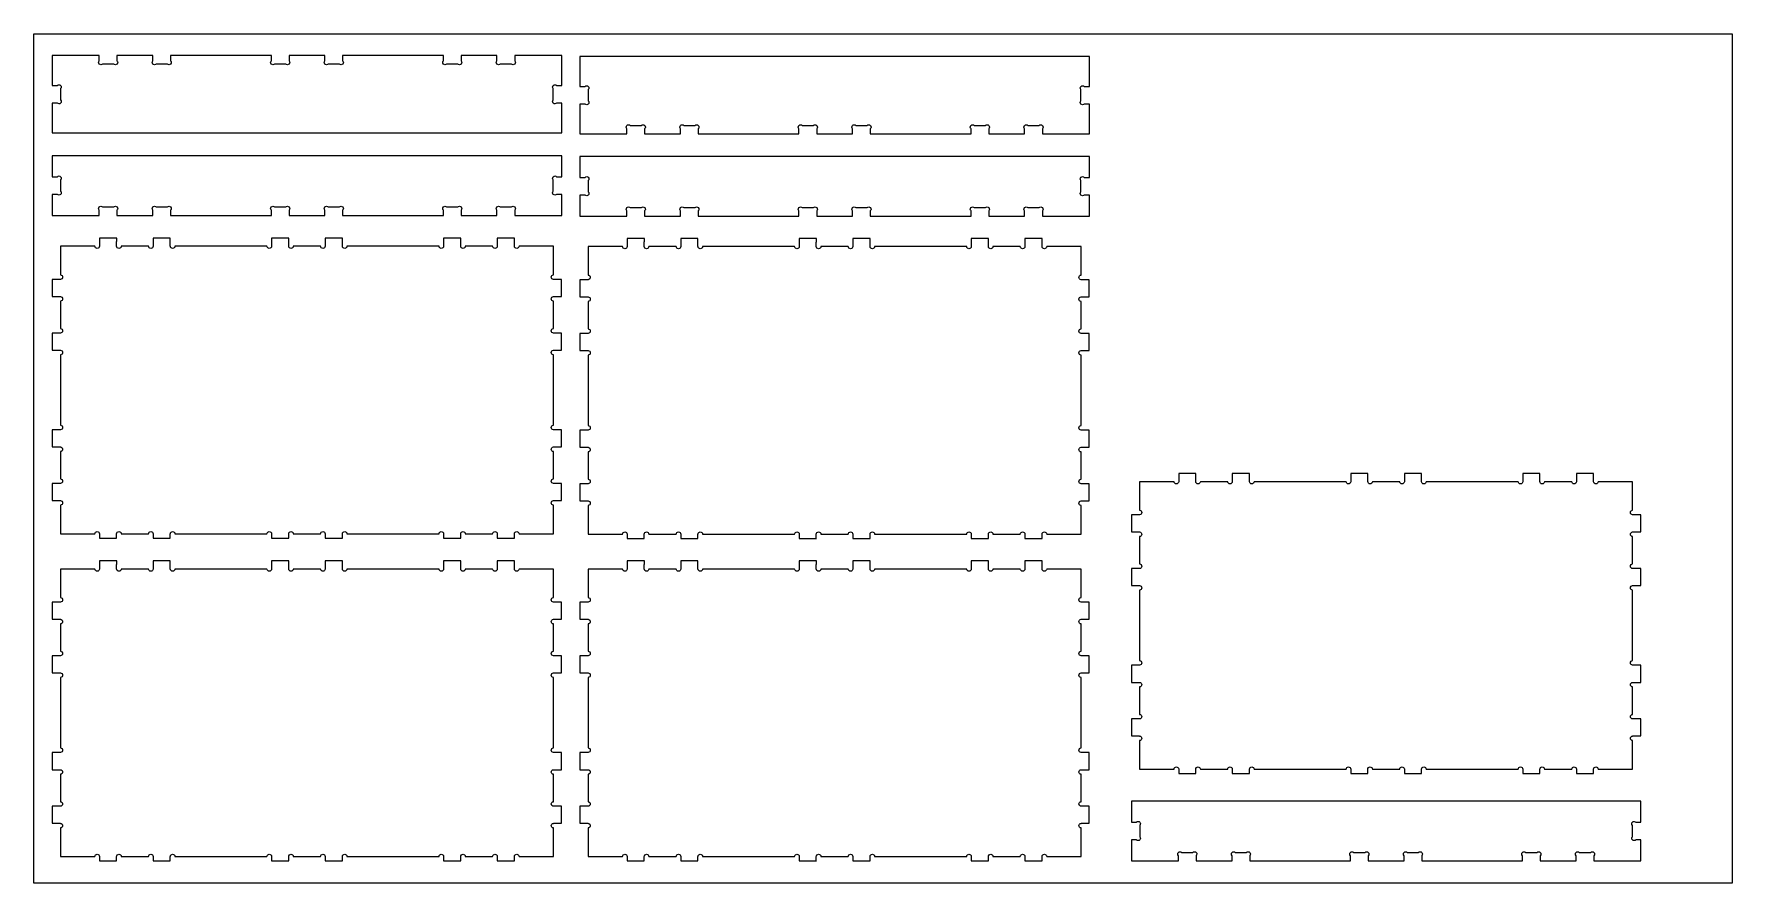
# Model space of a CAD drawing. Header units: millimetres. Extents: x 2352 to 2545, y 2416 to 2614.
# Drawn here: x 2351.8 to 2447.8, y 2416.3 to 2464.3 of the extents above; entities that cross this region are included whole.
import ezdxf

# ---------------------------------------------------------------- set-up
doc = ezdxf.new("R2010")
doc.units = ezdxf.units.MM
doc.layers.add('Layer_1', color=70, linetype='Continuous')

msp = doc.modelspace()

# ---------------------------------------------------------------- linework, layer by layer
at = {"layer": 'Layer_1'}
msp.add_lwpolyline([(2351.794, 2464.316), (2447.792, 2464.316), (2447.792, 2416.318), (2351.794, 2416.318)], close=True, dxfattribs=at)
for points in [[(2366.124, 2462.578, -0.19659), (2366.033, 2462.615), (2365.395, 2462.615, -0.196864), (2365.304, 2462.578, -0.414267), (2365.173, 2462.708, -0.20211), (2365.214, 2462.802), (2365.214, 2463.093), (2359.519, 2463.093), (2359.519, 2462.802, -0.208901), (2359.559, 2462.708, -0.41596), (2359.429, 2462.578, -0.19707), (2359.338, 2462.615), (2358.7, 2462.615, -0.196444), (2358.609, 2462.578, -0.41679), (2358.479, 2462.708, -0.202392), (2358.519, 2462.802), (2358.519, 2463.093), (2356.488, 2463.093), (2356.488, 2462.802, -0.208341), (2356.528, 2462.708, -0.416059), (2356.398, 2462.578, -0.196595), (2356.307, 2462.615), (2355.669, 2462.615, -0.19612), (2355.578, 2462.578, -0.416709), (2355.447, 2462.708, -0.202023), (2355.488, 2462.802), (2355.488, 2463.093), (2352.825, 2463.093), (2352.825, 2461.407), (2353.116, 2461.407, -0.209258), (2353.211, 2461.447, -0.415991), (2353.34, 2461.317, -0.196514), (2353.304, 2461.226), (2353.304, 2460.587, -0.196306), (2353.34, 2460.496, -0.416713), (2353.211, 2460.366, -0.201289), (2353.116, 2460.407), (2352.825, 2460.407), (2352.825, 2458.72), (2381.634, 2458.72), (2381.634, 2458.72), (2381.634, 2460.407), (2381.342, 2460.407, -0.209114), (2381.248, 2460.366, -0.415935), (2381.118, 2460.496, -0.196813), (2381.155, 2460.587), (2381.155, 2461.226, -0.196443), (2381.118, 2461.317, -0.41658), (2381.248, 2461.447, -0.201204), (2381.342, 2461.407), (2381.634, 2461.407), (2381.634, 2463.093), (2378.971, 2463.093), (2378.971, 2462.802, -0.208332), (2379.012, 2462.708, -0.415976), (2378.882, 2462.578, -0.196595), (2378.791, 2462.615), (2378.152, 2462.615, -0.196139), (2378.061, 2462.578, -0.414267), (2377.931, 2462.708, -0.202023), (2377.971, 2462.802), (2377.971, 2463.093), (2375.94, 2463.093), (2375.94, 2462.802, -0.208361), (2375.98, 2462.708, -0.415916), (2375.85, 2462.578, -0.197065), (2375.759, 2462.615), (2375.121, 2462.615, -0.196072), (2375.03, 2462.578, -0.416682), (2374.9, 2462.708, -0.20212), (2374.94, 2462.802), (2374.94, 2463.093), (2369.245, 2463.093), (2369.245, 2462.802, -0.208361), (2369.285, 2462.708, -0.415976), (2369.155, 2462.578, -0.196635), (2369.064, 2462.615), (2368.426, 2462.615, -0.196802), (2368.335, 2462.578, -0.414264), (2368.205, 2462.708, -0.20204), (2368.245, 2462.802), (2368.245, 2463.093), (2366.214, 2463.093), (2366.214, 2462.802, -0.208341), (2366.254, 2462.708, -0.41591)], [(2398.165, 2459.18, -0.196609), (2398.256, 2459.144), (2398.894, 2459.144, -0.196871), (2398.985, 2459.18, -0.414267), (2399.116, 2459.05, -0.202863), (2399.075, 2458.956), (2399.075, 2458.665), (2404.77, 2458.665), (2404.77, 2458.956, -0.208959), (2404.73, 2459.05, -0.415852), (2404.86, 2459.18, -0.197088), (2404.951, 2459.144), (2405.589, 2459.144, -0.196413), (2405.68, 2459.18, -0.41679), (2405.81, 2459.05, -0.203151), (2405.77, 2458.956), (2405.77, 2458.665), (2407.801, 2458.665), (2407.801, 2458.956, -0.2084), (2407.761, 2459.05, -0.415951), (2407.891, 2459.18, -0.196612), (2407.982, 2459.144), (2408.62, 2459.144, -0.196122), (2408.711, 2459.18, -0.416709), (2408.842, 2459.05, -0.202783), (2408.801, 2458.956), (2408.801, 2458.665), (2411.464, 2458.665), (2411.464, 2460.352), (2411.172, 2460.352, -0.209249), (2411.078, 2460.312, -0.416), (2410.949, 2460.441, -0.196554), (2410.985, 2460.532), (2410.985, 2461.171, -0.19631), (2410.949, 2461.262, -0.416713), (2411.078, 2461.392, -0.201281), (2411.172, 2461.352), (2411.464, 2461.352), (2411.464, 2463.039), (2382.655, 2463.039), (2382.655, 2463.039), (2382.655, 2461.352), (2382.947, 2461.352, -0.209164), (2383.041, 2461.392, -0.415943), (2383.17, 2461.262, -0.19686), (2383.134, 2461.171), (2383.134, 2460.533, -0.19639), (2383.17, 2460.442, -0.41668), (2383.041, 2460.312, -0.201222), (2382.947, 2460.352), (2382.655, 2460.352), (2382.655, 2458.665), (2385.318, 2458.665), (2385.318, 2458.956, -0.20842), (2385.277, 2459.05, -0.415867), (2385.407, 2459.18, -0.196652), (2385.498, 2459.144), (2386.137, 2459.144, -0.196142), (2386.228, 2459.18, -0.414267), (2386.358, 2459.05, -0.202801), (2386.318, 2458.956), (2386.318, 2458.665), (2388.349, 2458.665), (2388.349, 2458.956, -0.2084), (2388.309, 2459.05, -0.415802), (2388.439, 2459.18, -0.197043), (2388.529, 2459.144), (2389.168, 2459.144, -0.196041), (2389.259, 2459.18, -0.416684), (2389.389, 2459.05, -0.20287), (2389.349, 2458.956), (2389.349, 2458.665), (2395.044, 2458.665), (2395.044, 2458.956, -0.2084), (2395.004, 2459.05, -0.415858), (2395.134, 2459.18, -0.196612), (2395.225, 2459.144), (2395.863, 2459.144, -0.196771), (2395.954, 2459.18, -0.414267), (2396.084, 2459.05, -0.20279), (2396.044, 2458.956), (2396.044, 2458.665), (2398.075, 2458.665), (2398.075, 2458.956, -0.208391), (2398.035, 2459.05, -0.415807)], [(2368.335, 2454.575, -0.196637), (2368.426, 2454.539), (2369.064, 2454.539, -0.197097), (2369.155, 2454.575, -0.416765), (2369.286, 2454.446, -0.202473), (2369.245, 2454.351), (2369.245, 2454.06), (2374.94, 2454.06), (2374.94, 2454.351, -0.208906), (2374.9, 2454.446, -0.415962), (2375.03, 2454.575, -0.197078), (2375.121, 2454.539), (2375.759, 2454.539, -0.196716), (2375.85, 2454.575, -0.416742), (2375.98, 2454.446, -0.202727), (2375.94, 2454.351), (2375.94, 2454.06), (2377.971, 2454.06), (2377.971, 2454.351, -0.208396), (2377.931, 2454.446, -0.416071), (2378.061, 2454.575, -0.196642), (2378.152, 2454.539), (2378.79, 2454.539, -0.196354), (2378.881, 2454.575, -0.416657), (2379.012, 2454.446, -0.202393), (2378.971, 2454.351), (2378.971, 2454.06), (2381.634, 2454.06), (2381.634, 2455.247), (2381.342, 2455.247, -0.209307), (2381.248, 2455.207, -0.416), (2381.118, 2455.337, -0.196554), (2381.155, 2455.428), (2381.155, 2456.066, -0.196344), (2381.118, 2456.157, -0.416722), (2381.248, 2456.287, -0.201263), (2381.342, 2456.247), (2381.634, 2456.247), (2381.634, 2457.434), (2352.825, 2457.434), (2352.825, 2457.434), (2352.825, 2456.247), (2353.116, 2456.247, -0.209076), (2353.211, 2456.287, -0.41594), (2353.34, 2456.157, -0.196853), (2353.304, 2456.066), (2353.304, 2455.428, -0.196449), (2353.34, 2455.337, -0.416688), (2353.211, 2455.207, -0.20124), (2353.116, 2455.247), (2352.825, 2455.247), (2352.825, 2454.06), (2355.488, 2454.06), (2355.488, 2454.351, -0.208375), (2355.447, 2454.446, -0.415968), (2355.577, 2454.575, -0.196602), (2355.668, 2454.539), (2356.307, 2454.539, -0.196368), (2356.398, 2454.575, -0.416767), (2356.528, 2454.446, -0.202383), (2356.488, 2454.351), (2356.488, 2454.06), (2358.519, 2454.06), (2358.519, 2454.351, -0.208367), (2358.479, 2454.446, -0.415918), (2358.608, 2454.575, -0.197035), (2358.699, 2454.539), (2359.338, 2454.539, -0.19631), (2359.429, 2454.575, -0.416635), (2359.559, 2454.446, -0.202456), (2359.519, 2454.351), (2359.519, 2454.06), (2365.214, 2454.06), (2365.214, 2454.351, -0.208367), (2365.174, 2454.446, -0.415978), (2365.304, 2454.575, -0.196642), (2365.395, 2454.539), (2366.033, 2454.539, -0.197073), (2366.124, 2454.575, -0.416767), (2366.254, 2454.446, -0.202376), (2366.214, 2454.351), (2366.214, 2454.06), (2368.245, 2454.06), (2368.245, 2454.351, -0.208396), (2368.205, 2454.446, -0.415918)], [(2398.165, 2454.539, -0.196511), (2398.256, 2454.502), (2398.894, 2454.502, -0.197135), (2398.985, 2454.539, -0.416772), (2399.116, 2454.409, -0.202103), (2399.075, 2454.315), (2399.075, 2454.024), (2404.77, 2454.024), (2404.77, 2454.315, -0.209575), (2404.73, 2454.409, -0.41596), (2404.86, 2454.539, -0.19699), (2404.951, 2454.502), (2405.589, 2454.502, -0.196678), (2405.68, 2454.539, -0.416746), (2405.81, 2454.409, -0.202392), (2405.77, 2454.315), (2405.77, 2454.024), (2407.801, 2454.024), (2407.801, 2454.315, -0.209017), (2407.761, 2454.409, -0.416059), (2407.891, 2454.539, -0.196514), (2407.982, 2454.502), (2408.62, 2454.502, -0.196386), (2408.711, 2454.539, -0.416664), (2408.842, 2454.409, -0.202023), (2408.801, 2454.315), (2408.801, 2454.024), (2411.464, 2454.024), (2411.464, 2455.21), (2411.172, 2455.21, -0.209038), (2411.078, 2455.17, -0.415995), (2410.949, 2455.3, -0.196514), (2410.985, 2455.391), (2410.985, 2456.03, -0.19673), (2410.949, 2456.121, -0.416713), (2411.078, 2456.251, -0.201201), (2411.172, 2456.21), (2411.464, 2456.21), (2411.464, 2457.397), (2382.655, 2457.397), (2382.655, 2457.397), (2382.655, 2456.21), (2382.947, 2456.21, -0.209364), (2383.041, 2456.251, -0.415933), (2383.17, 2456.121, -0.196401), (2383.134, 2456.03), (2383.134, 2455.391, -0.19681), (2383.17, 2455.3, -0.416707), (2383.041, 2455.17, -0.201211), (2382.947, 2455.21), (2382.655, 2455.21), (2382.655, 2454.024), (2385.318, 2454.024), (2385.318, 2454.315, -0.209037), (2385.277, 2454.409, -0.415976), (2385.407, 2454.539, -0.196554), (2385.498, 2454.502), (2386.137, 2454.502, -0.196406), (2386.228, 2454.539, -0.416772), (2386.358, 2454.409, -0.20204), (2386.318, 2454.315), (2386.318, 2454.024), (2388.349, 2454.024), (2388.349, 2454.315, -0.209017), (2388.309, 2454.409, -0.41591), (2388.439, 2454.539, -0.196945), (2388.529, 2454.502), (2389.168, 2454.502, -0.196306), (2389.259, 2454.539, -0.41664), (2389.389, 2454.409, -0.20211), (2389.349, 2454.315), (2389.349, 2454.024), (2395.044, 2454.024), (2395.044, 2454.315, -0.209017), (2395.004, 2454.409, -0.415966), (2395.134, 2454.539, -0.196514), (2395.225, 2454.502), (2395.863, 2454.502, -0.197035), (2395.954, 2454.539, -0.416772), (2396.084, 2454.409, -0.20203), (2396.044, 2454.315), (2396.044, 2454.024), (2398.075, 2454.024), (2398.075, 2454.315, -0.209008), (2398.035, 2454.409, -0.415916)], [(2381.442, 2447.41), (2381.412, 2447.406), (2381.172, 2447.406, -0.416022), (2381.043, 2447.536, -0.401938), (2381.166, 2447.665), (2381.166, 2449.211, -0.399986), (2381.043, 2449.341, -0.402026), (2381.166, 2449.471), (2381.166, 2449.472), (2381.248, 2449.472), (2381.626, 2449.472), (2381.626, 2450.441), (2381.435, 2450.441), (2381.166, 2450.441), (2381.166, 2450.443, -0.401759), (2381.043, 2450.572, -0.402425), (2381.166, 2450.702), (2381.166, 2452.314), (2379.217, 2452.314, -0.400048), (2379.087, 2452.19, -0.401938), (2378.958, 2452.314), (2378.956, 2452.314), (2378.956, 2452.583), (2378.956, 2452.774), (2377.987, 2452.774), (2377.987, 2452.396), (2377.987, 2452.314), (2377.985, 2452.314, -0.401773), (2377.856, 2452.19, -0.402552), (2377.726, 2452.314), (2376.18, 2452.314, -0.401871), (2376.051, 2452.19, -0.416108), (2375.921, 2452.32), (2375.921, 2452.56, -0.0872), (2375.925, 2452.59, 0.184389), (2375.924, 2452.594), (2375.924, 2452.774), (2374.956, 2452.774), (2374.956, 2452.587), (2374.956, 2452.396), (2374.956, 2452.314), (2374.954, 2452.314, -0.399932), (2374.824, 2452.19, -0.401799), (2374.695, 2452.314), (2369.491, 2452.314, -0.399997), (2369.361, 2452.19, -0.401924), (2369.231, 2452.314), (2369.23, 2452.314), (2369.23, 2452.583), (2369.23, 2452.774), (2368.261, 2452.774), (2368.261, 2452.396), (2368.261, 2452.314), (2368.259, 2452.314, -0.401755), (2368.129, 2452.19, -0.402539), (2368, 2452.314), (2366.454, 2452.314, -0.401657), (2366.324, 2452.19, -0.415867), (2366.194, 2452.32), (2366.194, 2452.56, -0.092719), (2366.198, 2452.591), (2366.198, 2452.594), (2366.198, 2452.774), (2365.23, 2452.774), (2365.23, 2452.587), (2365.23, 2452.396), (2365.23, 2452.314), (2365.228, 2452.314, -0.400099), (2365.098, 2452.19, -0.402053), (2364.968, 2452.314), (2359.764, 2452.314, -0.399992), (2359.634, 2452.19, -0.401938), (2359.505, 2452.314), (2359.503, 2452.314), (2359.503, 2452.583), (2359.503, 2452.774), (2358.535, 2452.774), (2358.535, 2452.396), (2358.535, 2452.314), (2358.533, 2452.314, -0.40182), (2358.403, 2452.19, -0.40255), (2358.273, 2452.314), (2356.727, 2452.314, -0.401825), (2356.598, 2452.19, -0.41612), (2356.468, 2452.32), (2356.468, 2452.56, -0.096639), (2356.472, 2452.591), (2356.472, 2452.594), (2356.472, 2452.774), (2355.503, 2452.774), (2355.503, 2452.774), (2355.503, 2452.587), (2355.503, 2452.396), (2355.503, 2452.314), (2355.501, 2452.314, -0.399833), (2355.371, 2452.19, -0.401799), (2355.242, 2452.314), (2353.293, 2452.314), (2353.293, 2450.702, -0.399933), (2353.416, 2450.572, -0.401989), (2353.293, 2450.443), (2353.293, 2450.441), (2353.024, 2450.441), (2352.833, 2450.441), (2352.833, 2449.472), (2353.211, 2449.472), (2353.293, 2449.472), (2353.293, 2449.471, -0.401659), (2353.416, 2449.341, -0.402603), (2353.293, 2449.211), (2353.293, 2447.665, -0.401645), (2353.416, 2447.536, -0.415807), (2353.286, 2447.406), (2353.046, 2447.406, -0.083739), (2353.017, 2447.41, 0.169824), (2353.013, 2447.41), (2352.833, 2447.41), (2352.833, 2446.441), (2353.02, 2446.441), (2353.21, 2446.441), (2353.293, 2446.441), (2353.293, 2446.439, -0.399933), (2353.416, 2446.31, -0.401989), (2353.293, 2446.18), (2353.293, 2442.2, -0.399863), (2353.416, 2442.07, -0.401963), (2353.293, 2441.941), (2353.293, 2441.939), (2353.024, 2441.939), (2352.833, 2441.939), (2352.833, 2440.97), (2353.211, 2440.97), (2353.293, 2440.97), (2353.293, 2440.968, -0.401705), (2353.416, 2440.839, -0.4025), (2353.293, 2440.709), (2353.293, 2439.163, -0.401705), (2353.416, 2439.034, -0.41594), (2353.286, 2438.904), (2353.046, 2438.904, -0.083968), (2353.017, 2438.908, 0.169699), (2353.013, 2438.907), (2352.833, 2438.907), (2352.833, 2437.939), (2353.02, 2437.939), (2353.21, 2437.939), (2353.293, 2437.939), (2353.293, 2437.937, -0.399873), (2353.416, 2437.807, -0.401965), (2353.293, 2437.678), (2353.293, 2436.066), (2355.242, 2436.066, -0.402993), (2355.371, 2436.189, -0.402994), (2355.501, 2436.066), (2355.503, 2436.066), (2355.503, 2436.003), (2355.503, 2435.816), (2356.468, 2435.816), (2356.468, 2435.82), (2356.468, 2436.06, -0.415928), (2356.598, 2436.189, -0.402227), (2356.727, 2436.066), (2358.273, 2436.066, -0.401162), (2358.403, 2436.189, -0.402454), (2358.533, 2436.066), (2358.534, 2436.066), (2358.534, 2435.816), (2359.503, 2435.816), (2359.503, 2436.007), (2359.503, 2436.066), (2359.505, 2436.066, -0.402882), (2359.634, 2436.189, -0.40298), (2359.764, 2436.066), (2364.968, 2436.066, -0.402832), (2365.098, 2436.189, -0.402751), (2365.228, 2436.066), (2365.229, 2436.066), (2365.229, 2436.003), (2365.229, 2435.816), (2366.195, 2435.816), (2366.194, 2435.82), (2366.194, 2436.06, -0.416071), (2366.324, 2436.189, -0.402584), (2366.454, 2436.066), (2368, 2436.066, -0.401116), (2368.129, 2436.189, -0.402251), (2368.259, 2436.066), (2368.261, 2436.066), (2368.261, 2435.816), (2369.229, 2435.816), (2369.229, 2436.007), (2369.229, 2436.066), (2369.231, 2436.066, -0.402892), (2369.361, 2436.189, -0.402971), (2369.491, 2436.066), (2374.695, 2436.066, -0.402993), (2374.824, 2436.189, -0.403004), (2374.954, 2436.066), (2374.956, 2436.066), (2374.956, 2436.003), (2374.956, 2435.816), (2375.921, 2435.816), (2375.921, 2435.82), (2375.921, 2436.06, -0.415928), (2376.051, 2436.189, -0.402227), (2376.18, 2436.066), (2377.726, 2436.066, -0.401115), (2377.856, 2436.189, -0.402446), (2377.985, 2436.066), (2377.987, 2436.066), (2377.987, 2435.816), (2378.956, 2435.816), (2378.956, 2436.007), (2378.956, 2436.066), (2378.958, 2436.066, -0.402933), (2379.087, 2436.189, -0.40298), (2379.217, 2436.066), (2381.166, 2436.066), (2381.166, 2437.678, -0.40182), (2381.043, 2437.807, -0.402449), (2381.166, 2437.937), (2381.166, 2437.939), (2381.249, 2437.939), (2381.439, 2437.939), (2381.626, 2437.939), (2381.626, 2438.907), (2381.446, 2438.907), (2381.442, 2438.908), (2381.412, 2438.904), (2381.172, 2438.904, -0.415918), (2381.043, 2439.034, -0.401914), (2381.166, 2439.163), (2381.166, 2440.709, -0.399988), (2381.043, 2440.839, -0.401914), (2381.166, 2440.968), (2381.166, 2440.97), (2381.248, 2440.97), (2381.626, 2440.97), (2381.626, 2441.939), (2381.435, 2441.939), (2381.166, 2441.939), (2381.166, 2441.941, -0.401825), (2381.043, 2442.07, -0.402462), (2381.166, 2442.2), (2381.166, 2446.18, -0.401759), (2381.043, 2446.31, -0.402425), (2381.166, 2446.439), (2381.166, 2446.441), (2381.249, 2446.441), (2381.439, 2446.441), (2381.626, 2446.441), (2381.626, 2447.41), (2381.446, 2447.41)], [(2411.272, 2447.392), (2411.242, 2447.388), (2411.003, 2447.388, -0.41602), (2410.873, 2447.518, -0.401934), (2410.996, 2447.647), (2410.996, 2449.193, -0.400007), (2410.873, 2449.323, -0.402024), (2410.996, 2449.452), (2410.996, 2449.454), (2411.078, 2449.454), (2411.456, 2449.454), (2411.456, 2450.423), (2411.265, 2450.423), (2410.996, 2450.423), (2410.996, 2450.425, -0.401774), (2410.873, 2450.554, -0.402433), (2410.996, 2450.684), (2410.996, 2452.296), (2409.047, 2452.296, -0.400054), (2408.917, 2452.172, -0.401934), (2408.788, 2452.296), (2408.786, 2452.296), (2408.786, 2452.565), (2408.786, 2452.756), (2407.817, 2452.756), (2407.817, 2452.378), (2407.817, 2452.296), (2407.815, 2452.296, -0.401779), (2407.686, 2452.172, -0.402546), (2407.556, 2452.296), (2406.01, 2452.296, -0.401886), (2405.881, 2452.172, -0.41612), (2405.751, 2452.302), (2405.751, 2452.542, -0.087487), (2405.755, 2452.572, 0.185543), (2405.754, 2452.575), (2405.754, 2452.756), (2404.786, 2452.756), (2404.786, 2452.569), (2404.786, 2452.378), (2404.786, 2452.296), (2404.784, 2452.296, -0.399936), (2404.654, 2452.172, -0.401784), (2404.525, 2452.296), (2399.321, 2452.296, -0.400002), (2399.191, 2452.172, -0.401909), (2399.061, 2452.296), (2399.06, 2452.296), (2399.06, 2452.565), (2399.06, 2452.756), (2398.091, 2452.756), (2398.091, 2452.378), (2398.091, 2452.296), (2398.089, 2452.296, -0.40177), (2397.96, 2452.172, -0.402546), (2397.83, 2452.296), (2396.284, 2452.296, -0.401673), (2396.154, 2452.172, -0.41587), (2396.024, 2452.302), (2396.024, 2452.542, -0.092983), (2396.028, 2452.573), (2396.028, 2452.575), (2396.028, 2452.756), (2395.06, 2452.756), (2395.06, 2452.569), (2395.06, 2452.378), (2395.06, 2452.296), (2395.058, 2452.296, -0.400105), (2394.928, 2452.172, -0.402049), (2394.798, 2452.296), (2389.594, 2452.296, -0.400007), (2389.464, 2452.172, -0.401934), (2389.335, 2452.296), (2389.334, 2452.296), (2389.334, 2452.565), (2389.334, 2452.756), (2388.365, 2452.756), (2388.365, 2452.378), (2388.365, 2452.296), (2388.363, 2452.296, -0.401835), (2388.233, 2452.172, -0.402548), (2388.103, 2452.296), (2386.557, 2452.296, -0.40183), (2386.428, 2452.172, -0.416108), (2386.298, 2452.302), (2386.298, 2452.542, -0.096623), (2386.302, 2452.573), (2386.302, 2452.575), (2386.302, 2452.756), (2385.334, 2452.756), (2385.333, 2452.756), (2385.333, 2452.569), (2385.333, 2452.378), (2385.333, 2452.296), (2385.331, 2452.296, -0.399834), (2385.202, 2452.172, -0.401794), (2385.072, 2452.296), (2383.123, 2452.296), (2383.123, 2450.684, -0.399925), (2383.246, 2450.554, -0.401973), (2383.123, 2450.425), (2383.123, 2450.423), (2382.854, 2450.423), (2382.663, 2450.423), (2382.663, 2449.454), (2383.041, 2449.454), (2383.123, 2449.454), (2383.123, 2449.452, -0.401656), (2383.246, 2449.323, -0.402585), (2383.123, 2449.193), (2383.123, 2447.647, -0.401647), (2383.246, 2447.518, -0.415807), (2383.116, 2447.388), (2382.877, 2447.388, -0.08372), (2382.847, 2447.392, 0.168417), (2382.843, 2447.391), (2382.663, 2447.391), (2382.663, 2446.423), (2382.85, 2446.423), (2383.04, 2446.423), (2383.123, 2446.423), (2383.123, 2446.421, -0.399936), (2383.246, 2446.291, -0.401983), (2383.123, 2446.162), (2383.123, 2442.182, -0.399865), (2383.246, 2442.052, -0.401959), (2383.123, 2441.922), (2383.123, 2441.921), (2382.854, 2441.921), (2382.663, 2441.921), (2382.663, 2440.952), (2383.041, 2440.952), (2383.123, 2440.952), (2383.123, 2440.95, -0.401707), (2383.246, 2440.821, -0.402494), (2383.123, 2440.691), (2383.123, 2439.145, -0.401707), (2383.246, 2439.015, -0.415943), (2383.116, 2438.885), (2382.877, 2438.885, -0.083925), (2382.847, 2438.889, 0.16866), (2382.843, 2438.889), (2382.663, 2438.889), (2382.663, 2437.921), (2382.85, 2437.921), (2383.04, 2437.921), (2383.123, 2437.921), (2383.123, 2437.919, -0.399865), (2383.246, 2437.789, -0.401957), (2383.123, 2437.659), (2383.123, 2436.047), (2385.072, 2436.047, -0.402993), (2385.202, 2436.171, -0.403004), (2385.331, 2436.047), (2385.333, 2436.047), (2385.333, 2435.984), (2385.333, 2435.797), (2386.298, 2435.797), (2386.298, 2435.801), (2386.298, 2436.041, -0.415912), (2386.428, 2436.171, -0.402206), (2386.557, 2436.047), (2388.103, 2436.047, -0.401167), (2388.233, 2436.171, -0.402456), (2388.363, 2436.047), (2388.364, 2436.047), (2388.364, 2435.797), (2389.333, 2435.797), (2389.333, 2435.988), (2389.333, 2436.047), (2389.335, 2436.047, -0.402882), (2389.464, 2436.171, -0.402971), (2389.594, 2436.047), (2394.798, 2436.047, -0.402832), (2394.928, 2436.171, -0.402741), (2395.058, 2436.047), (2395.06, 2436.047), (2395.06, 2435.984), (2395.06, 2435.797), (2396.025, 2435.797), (2396.024, 2435.801), (2396.024, 2436.041, -0.416067), (2396.154, 2436.171, -0.402595), (2396.284, 2436.047), (2397.83, 2436.047, -0.401115), (2397.96, 2436.171, -0.402241), (2398.089, 2436.047), (2398.091, 2436.047), (2398.091, 2435.797), (2399.06, 2435.797), (2399.06, 2435.988), (2399.06, 2436.047), (2399.061, 2436.047, -0.402892), (2399.191, 2436.171, -0.40298), (2399.321, 2436.047), (2404.525, 2436.047, -0.402993), (2404.654, 2436.171, -0.403004), (2404.784, 2436.047), (2404.786, 2436.047), (2404.786, 2435.984), (2404.786, 2435.797), (2405.751, 2435.797), (2405.751, 2435.801), (2405.751, 2436.041, -0.415912), (2405.881, 2436.171, -0.402214), (2406.01, 2436.047), (2407.556, 2436.047, -0.401116), (2407.686, 2436.171, -0.402456), (2407.815, 2436.047), (2407.817, 2436.047), (2407.817, 2435.797), (2408.786, 2435.797), (2408.786, 2435.988), (2408.786, 2436.047), (2408.788, 2436.047, -0.402933), (2408.917, 2436.171, -0.40298), (2409.047, 2436.047), (2410.996, 2436.047), (2410.996, 2437.659, -0.401835), (2410.873, 2437.789, -0.402457), (2410.996, 2437.919), (2410.996, 2437.921), (2411.079, 2437.921), (2411.269, 2437.921), (2411.456, 2437.921), (2411.456, 2438.889), (2411.276, 2438.889), (2411.272, 2438.889), (2411.242, 2438.885), (2411.003, 2438.885, -0.41591), (2410.873, 2439.015, -0.401909), (2410.996, 2439.145), (2410.996, 2440.691, -0.399998), (2410.873, 2440.821, -0.401909), (2410.996, 2440.95), (2410.996, 2440.952), (2411.078, 2440.952), (2411.456, 2440.952), (2411.456, 2441.921), (2411.265, 2441.921), (2410.996, 2441.921), (2410.996, 2441.922, -0.40183), (2410.873, 2442.052, -0.402457), (2410.996, 2442.182), (2410.996, 2446.162, -0.40177), (2410.873, 2446.291, -0.40242), (2410.996, 2446.421), (2410.996, 2446.423), (2411.079, 2446.423), (2411.269, 2446.423), (2411.456, 2446.423), (2411.456, 2447.391), (2411.276, 2447.391)], [(2442.45, 2425.6), (2442.42, 2425.596), (2442.18, 2425.596, -0.415916), (2442.05, 2425.726, -0.401914), (2442.174, 2425.855), (2442.174, 2427.401, -0.399983), (2442.05, 2427.531, -0.401914), (2442.174, 2427.66), (2442.174, 2427.662), (2442.256, 2427.662), (2442.634, 2427.662), (2442.634, 2428.631), (2442.443, 2428.631), (2442.174, 2428.631), (2442.174, 2428.633, -0.40182), (2442.05, 2428.762, -0.402459), (2442.174, 2428.892), (2442.174, 2432.872, -0.401764), (2442.05, 2433.002, -0.402437), (2442.174, 2433.132), (2442.174, 2433.133), (2442.256, 2433.133), (2442.447, 2433.133), (2442.634, 2433.133), (2442.634, 2434.102), (2442.453, 2434.102), (2442.45, 2434.102), (2442.42, 2434.098), (2442.18, 2434.098, -0.416015), (2442.05, 2434.228, -0.401927), (2442.174, 2434.358), (2442.174, 2435.903, -0.399992), (2442.05, 2436.033, -0.402028), (2442.174, 2436.163), (2442.174, 2436.165), (2442.256, 2436.165), (2442.634, 2436.165), (2442.634, 2437.133), (2442.443, 2437.133), (2442.174, 2437.133), (2442.174, 2437.135, -0.401759), (2442.05, 2437.265, -0.402435), (2442.174, 2437.394), (2442.174, 2439.006), (2440.225, 2439.006, -0.400038), (2440.095, 2438.883, -0.401927), (2439.965, 2439.006), (2439.963, 2439.006), (2439.963, 2439.275), (2439.963, 2439.466), (2438.995, 2439.466), (2438.995, 2439.088), (2438.995, 2439.006), (2438.993, 2439.006, -0.401768), (2438.863, 2438.883, -0.402539), (2438.734, 2439.006), (2437.188, 2439.006, -0.401871), (2437.058, 2438.883, -0.416103), (2436.928, 2439.012), (2436.928, 2439.252, -0.086915), (2436.932, 2439.282, 0.185418), (2436.932, 2439.286), (2436.932, 2439.466), (2435.963, 2439.466), (2435.963, 2439.279), (2435.963, 2439.088), (2435.963, 2439.006), (2435.962, 2439.006, -0.399936), (2435.832, 2438.883, -0.401799), (2435.702, 2439.006), (2430.498, 2439.006, -0.399992), (2430.368, 2438.883, -0.401913), (2430.239, 2439.006), (2430.237, 2439.006), (2430.237, 2439.275), (2430.237, 2439.466), (2429.269, 2439.466), (2429.269, 2439.088), (2429.269, 2439.006), (2429.267, 2439.006, -0.401759), (2429.137, 2438.883, -0.40255), (2429.007, 2439.006), (2427.461, 2439.006, -0.401657), (2427.332, 2438.883, -0.415862), (2427.202, 2439.012), (2427.202, 2439.252, -0.092723), (2427.206, 2439.283), (2427.206, 2439.286), (2427.206, 2439.466), (2426.237, 2439.466), (2426.237, 2439.279), (2426.237, 2439.088), (2426.237, 2439.006), (2426.235, 2439.006, -0.400095), (2426.106, 2438.883, -0.402053), (2425.976, 2439.006), (2420.772, 2439.006, -0.399997), (2420.642, 2438.883, -0.401956), (2420.512, 2439.006), (2420.511, 2439.006), (2420.511, 2439.275), (2420.511, 2439.466), (2419.542, 2439.466), (2419.542, 2439.088), (2419.542, 2439.006), (2419.54, 2439.006, -0.401805), (2419.411, 2438.883, -0.402539), (2419.281, 2439.006), (2417.735, 2439.006, -0.40182), (2417.606, 2438.883, -0.416103), (2417.476, 2439.012), (2417.476, 2439.252, -0.096623), (2417.479, 2439.283, 0.078579), (2417.479, 2439.286), (2417.479, 2439.466), (2416.511, 2439.466), (2416.511, 2439.466), (2416.511, 2439.279), (2416.511, 2439.088), (2416.511, 2439.006), (2416.509, 2439.006, -0.399829), (2416.379, 2438.883, -0.401799), (2416.25, 2439.006), (2414.3, 2439.006), (2414.3, 2437.394, -0.399931), (2414.424, 2437.265, -0.401983), (2414.3, 2437.135), (2414.3, 2437.133), (2414.031, 2437.133), (2413.84, 2437.133), (2413.84, 2436.165), (2414.218, 2436.165), (2414.3, 2436.165), (2414.3, 2436.163, -0.401656), (2414.424, 2436.033, -0.402595), (2414.3, 2435.903), (2414.3, 2434.358, -0.401652), (2414.424, 2434.228, -0.4158), (2414.294, 2434.098), (2414.054, 2434.098, -0.08374), (2414.024, 2434.102, 0.172359), (2414.021, 2434.102), (2413.84, 2434.102), (2413.84, 2433.133), (2414.027, 2433.133), (2414.218, 2433.133), (2414.3, 2433.133), (2414.3, 2433.132, -0.399925), (2414.424, 2433.002, -0.401973), (2414.3, 2432.872), (2414.3, 2428.892, -0.399871), (2414.424, 2428.762, -0.401959), (2414.3, 2428.633), (2414.3, 2428.631), (2414.031, 2428.631), (2413.84, 2428.631), (2413.84, 2427.662), (2414.218, 2427.662), (2414.3, 2427.662), (2414.3, 2427.66, -0.401707), (2414.424, 2427.531, -0.402505), (2414.3, 2427.401), (2414.3, 2425.855, -0.401707), (2414.424, 2425.726, -0.415931), (2414.294, 2425.596), (2414.054, 2425.596, -0.083969), (2414.024, 2425.6, 0.172359), (2414.021, 2425.599), (2413.84, 2425.599), (2413.84, 2424.631), (2414.027, 2424.631), (2414.218, 2424.631), (2414.3, 2424.631), (2414.3, 2424.629, -0.39987), (2414.424, 2424.499, -0.401959), (2414.3, 2424.37), (2414.3, 2422.758), (2416.25, 2422.758, -0.402986), (2416.379, 2422.882, -0.403009), (2416.509, 2422.758), (2416.511, 2422.758), (2416.511, 2422.695), (2416.511, 2422.508), (2417.476, 2422.508), (2417.476, 2422.512), (2417.476, 2422.752, -0.41591), (2417.605, 2422.882, -0.40222), (2417.735, 2422.758), (2419.281, 2422.758, -0.401165), (2419.411, 2422.882, -0.402462), (2419.54, 2422.758), (2419.542, 2422.758), (2419.542, 2422.508), (2420.511, 2422.508), (2420.511, 2422.699), (2420.511, 2422.758), (2420.512, 2422.758, -0.402884), (2420.642, 2422.882, -0.402985), (2420.772, 2422.758), (2425.976, 2422.758, -0.402829), (2426.105, 2422.882, -0.402746), (2426.235, 2422.758), (2426.237, 2422.758), (2426.237, 2422.695), (2426.237, 2422.508), (2427.202, 2422.508), (2427.202, 2422.512), (2427.202, 2422.752, -0.416065), (2427.332, 2422.882, -0.4026), (2427.461, 2422.758), (2429.007, 2422.758, -0.401108), (2429.137, 2422.882, -0.402236), (2429.267, 2422.758), (2429.268, 2422.758), (2429.268, 2422.508), (2430.237, 2422.508), (2430.237, 2422.699), (2430.237, 2422.758), (2430.239, 2422.758, -0.402889), (2430.368, 2422.882, -0.402985), (2430.498, 2422.758), (2435.702, 2422.758, -0.403), (2435.832, 2422.882, -0.403001), (2435.962, 2422.758), (2435.963, 2422.758), (2435.963, 2422.695), (2435.963, 2422.508), (2436.929, 2422.508), (2436.928, 2422.512), (2436.928, 2422.752, -0.415916), (2437.058, 2422.882, -0.402232), (2437.188, 2422.758), (2438.734, 2422.758, -0.401113), (2438.863, 2422.882, -0.402462), (2438.993, 2422.758), (2438.995, 2422.758), (2438.995, 2422.508), (2439.963, 2422.508), (2439.963, 2422.699), (2439.963, 2422.758), (2439.965, 2422.758, -0.40294), (2440.095, 2422.882, -0.402977), (2440.225, 2422.758), (2442.174, 2422.758), (2442.174, 2424.37, -0.40182), (2442.05, 2424.499, -0.402451), (2442.174, 2424.629), (2442.174, 2424.631), (2442.256, 2424.631), (2442.447, 2424.631), (2442.634, 2424.631), (2442.634, 2425.599), (2442.453, 2425.599)], [(2381.442, 2420.663), (2381.412, 2420.659), (2381.172, 2420.659, -0.415918), (2381.043, 2420.789, -0.402004), (2381.166, 2420.918), (2381.166, 2422.464, -0.399969), (2381.043, 2422.594, -0.401911), (2381.166, 2422.724), (2381.166, 2422.725), (2381.248, 2422.725), (2381.626, 2422.725), (2381.626, 2423.694), (2381.435, 2423.694), (2381.166, 2423.694), (2381.166, 2423.696, -0.401941), (2381.043, 2423.825, -0.4026), (2381.166, 2423.955), (2381.166, 2427.935, -0.401759), (2381.043, 2428.065, -0.402525), (2381.166, 2428.195), (2381.166, 2428.197), (2381.249, 2428.197), (2381.439, 2428.197), (2381.626, 2428.197), (2381.626, 2429.165), (2381.446, 2429.165), (2381.442, 2429.165), (2381.412, 2429.162), (2381.172, 2429.162, -0.416022), (2381.043, 2429.291, -0.401938), (2381.166, 2429.421), (2381.166, 2430.967, -0.399935), (2381.043, 2431.097, -0.401788), (2381.166, 2431.226), (2381.166, 2431.228), (2381.248, 2431.228), (2381.626, 2431.228), (2381.626, 2432.197), (2381.435, 2432.197), (2381.166, 2432.197), (2381.166, 2432.198, -0.401759), (2381.043, 2432.328, -0.40231), (2381.166, 2432.458), (2381.166, 2434.069), (2379.217, 2434.069, -0.400048), (2379.087, 2433.946, -0.401938), (2378.958, 2434.069), (2378.956, 2434.069), (2378.956, 2434.339), (2378.956, 2434.53), (2377.987, 2434.53), (2377.987, 2434.151), (2377.987, 2434.069), (2377.985, 2434.069, -0.401773), (2377.856, 2433.946, -0.402552), (2377.726, 2434.069), (2376.18, 2434.069, -0.401871), (2376.051, 2433.946, -0.416108), (2375.921, 2434.076), (2375.921, 2434.316, -0.0872), (2375.925, 2434.346, 0.185543), (2375.924, 2434.349), (2375.924, 2434.53), (2374.956, 2434.53), (2374.956, 2434.342), (2374.956, 2434.152), (2374.956, 2434.069), (2374.954, 2434.069, -0.399932), (2374.824, 2433.946, -0.401799), (2374.695, 2434.069), (2369.491, 2434.069, -0.399997), (2369.361, 2433.946, -0.401924), (2369.231, 2434.069), (2369.23, 2434.069), (2369.23, 2434.339), (2369.23, 2434.53), (2368.261, 2434.53), (2368.261, 2434.151), (2368.261, 2434.069), (2368.259, 2434.069, -0.401755), (2368.129, 2433.946, -0.402539), (2368, 2434.069), (2366.454, 2434.069, -0.401657), (2366.324, 2433.946, -0.415867), (2366.194, 2434.076), (2366.194, 2434.316, -0.092719), (2366.198, 2434.346), (2366.198, 2434.349), (2366.198, 2434.53), (2365.23, 2434.53), (2365.23, 2434.342), (2365.23, 2434.152), (2365.23, 2434.069), (2365.228, 2434.069, -0.400099), (2365.098, 2433.946, -0.402053), (2364.968, 2434.069), (2359.764, 2434.069, -0.399992), (2359.634, 2433.946, -0.401938), (2359.505, 2434.069), (2359.503, 2434.069), (2359.503, 2434.339), (2359.503, 2434.53), (2358.535, 2434.53), (2358.535, 2434.151), (2358.535, 2434.069), (2358.533, 2434.069, -0.40182), (2358.403, 2433.946, -0.40255), (2358.273, 2434.069), (2356.727, 2434.069, -0.401825), (2356.598, 2433.946, -0.41612), (2356.468, 2434.076), (2356.468, 2434.316, -0.096639), (2356.472, 2434.347), (2356.472, 2434.349), (2356.472, 2434.53), (2355.503, 2434.53), (2355.503, 2434.53), (2355.503, 2434.342), (2355.503, 2434.152), (2355.503, 2434.069), (2355.501, 2434.069, -0.399833), (2355.371, 2433.946, -0.401799), (2355.242, 2434.069), (2353.293, 2434.069), (2353.293, 2432.458, -0.399933), (2353.416, 2432.328, -0.401989), (2353.293, 2432.198), (2353.293, 2432.197), (2353.024, 2432.197), (2352.833, 2432.197), (2352.833, 2431.228), (2353.211, 2431.228), (2353.293, 2431.228), (2353.293, 2431.226, -0.401658), (2353.416, 2431.097, -0.402603), (2353.293, 2430.967), (2353.293, 2429.421, -0.401645), (2353.416, 2429.291, -0.415807), (2353.286, 2429.162), (2353.046, 2429.162, -0.083739), (2353.017, 2429.165, 0.169824), (2353.013, 2429.165), (2352.833, 2429.165), (2352.833, 2428.197), (2353.02, 2428.197), (2353.21, 2428.197), (2353.293, 2428.197), (2353.293, 2428.195, -0.399928), (2353.416, 2428.065, -0.401989), (2353.293, 2427.935), (2353.293, 2423.955, -0.399873), (2353.416, 2423.825, -0.401965), (2353.293, 2423.696), (2353.293, 2423.694), (2353.024, 2423.694), (2352.833, 2423.694), (2352.833, 2422.725), (2353.211, 2422.725), (2353.293, 2422.725), (2353.293, 2422.724, -0.40171), (2353.416, 2422.594, -0.402513), (2353.293, 2422.464), (2353.293, 2420.918, -0.401705), (2353.416, 2420.789, -0.41594), (2353.286, 2420.659), (2353.046, 2420.659, -0.084447), (2353.017, 2420.663, 0.157545), (2353.013, 2420.663), (2352.833, 2420.663), (2352.833, 2419.694), (2353.02, 2419.694), (2353.21, 2419.694), (2353.293, 2419.694), (2353.293, 2419.692, -0.399924), (2353.416, 2419.563, -0.402194), (2353.293, 2419.433), (2353.293, 2417.821), (2355.242, 2417.821, -0.402854), (2355.371, 2417.945, -0.4031), (2355.501, 2417.821), (2355.503, 2417.821), (2355.503, 2417.758), (2355.503, 2417.571), (2356.468, 2417.571), (2356.468, 2417.575), (2356.468, 2417.815, -0.415903), (2356.598, 2417.945, -0.402334), (2356.727, 2417.821), (2358.273, 2417.821, -0.401022), (2358.403, 2417.945, -0.402561), (2358.533, 2417.821), (2358.534, 2417.821), (2358.534, 2417.571), (2359.503, 2417.571), (2359.503, 2417.762), (2359.503, 2417.821), (2359.505, 2417.821, -0.402743), (2359.634, 2417.945, -0.403086), (2359.764, 2417.821), (2364.968, 2417.821, -0.402692), (2365.098, 2417.945, -0.402858), (2365.228, 2417.821), (2365.229, 2417.821), (2365.229, 2417.758), (2365.229, 2417.571), (2366.195, 2417.571), (2366.194, 2417.575), (2366.194, 2417.815, -0.416047), (2366.324, 2417.945, -0.402692), (2366.454, 2417.821), (2368, 2417.821, -0.400976), (2368.129, 2417.945, -0.402359), (2368.259, 2417.821), (2368.261, 2417.821), (2368.261, 2417.571), (2369.229, 2417.571), (2369.229, 2417.762), (2369.229, 2417.821), (2369.231, 2417.821, -0.402752), (2369.361, 2417.945, -0.403078), (2369.491, 2417.821), (2374.695, 2417.821, -0.402854), (2374.824, 2417.945, -0.403111), (2374.954, 2417.821), (2374.956, 2417.821), (2374.956, 2417.758), (2374.956, 2417.571), (2375.921, 2417.571), (2375.921, 2417.575), (2375.921, 2417.815, -0.415903), (2376.051, 2417.945, -0.402334), (2376.18, 2417.821), (2377.726, 2417.821, -0.400975), (2377.856, 2417.945, -0.402553), (2377.985, 2417.821), (2377.987, 2417.821), (2377.987, 2417.571), (2378.956, 2417.571), (2378.956, 2417.762), (2378.956, 2417.821), (2378.958, 2417.821, -0.402794), (2379.087, 2417.945, -0.403086), (2379.217, 2417.821), (2381.166, 2417.821), (2381.166, 2419.433, -0.401717), (2381.043, 2419.563, -0.402335), (2381.166, 2419.692), (2381.166, 2419.694), (2381.249, 2419.694), (2381.439, 2419.694), (2381.626, 2419.694), (2381.626, 2420.663), (2381.446, 2420.663)], [(2411.272, 2420.663), (2411.242, 2420.659), (2411.003, 2420.659, -0.415916), (2410.873, 2420.789, -0.402), (2410.996, 2420.918), (2410.996, 2422.464, -0.399979), (2410.873, 2422.594, -0.401907), (2410.996, 2422.724), (2410.996, 2422.725), (2411.078, 2422.725), (2411.456, 2422.725), (2411.456, 2423.694), (2411.265, 2423.694), (2410.996, 2423.694), (2410.996, 2423.696, -0.401951), (2410.873, 2423.825, -0.402596), (2410.996, 2423.955), (2410.996, 2427.935, -0.40177), (2410.873, 2428.065, -0.402521), (2410.996, 2428.195), (2410.996, 2428.197), (2411.079, 2428.197), (2411.269, 2428.197), (2411.456, 2428.197), (2411.456, 2429.165), (2411.276, 2429.165), (2411.272, 2429.165), (2411.242, 2429.162), (2411.003, 2429.162, -0.41602), (2410.873, 2429.291, -0.401934), (2410.996, 2429.421), (2410.996, 2430.967, -0.399945), (2410.873, 2431.097, -0.401784), (2410.996, 2431.226), (2410.996, 2431.228), (2411.078, 2431.228), (2411.456, 2431.228), (2411.456, 2432.197), (2411.265, 2432.197), (2410.996, 2432.197), (2410.996, 2432.198, -0.40177), (2410.873, 2432.328, -0.402306), (2410.996, 2432.458), (2410.996, 2434.069), (2409.047, 2434.069, -0.400043), (2408.917, 2433.946, -0.401938), (2408.788, 2434.069), (2408.786, 2434.069), (2408.786, 2434.339), (2408.786, 2434.53), (2407.817, 2434.53), (2407.817, 2434.151), (2407.817, 2434.069), (2407.815, 2434.069, -0.401768), (2407.686, 2433.946, -0.40255), (2407.556, 2434.069), (2406.01, 2434.069, -0.401876), (2405.881, 2433.946, -0.41612), (2405.751, 2434.076), (2405.751, 2434.316, -0.0872), (2405.755, 2434.346, 0.185543), (2405.754, 2434.349), (2405.754, 2434.53), (2404.786, 2434.53), (2404.786, 2434.342), (2404.786, 2434.152), (2404.786, 2434.069), (2404.784, 2434.069, -0.399926), (2404.654, 2433.946, -0.401788), (2404.525, 2434.069), (2399.321, 2434.069, -0.399992), (2399.191, 2433.946, -0.401913), (2399.061, 2434.069), (2399.06, 2434.069), (2399.06, 2434.339), (2399.06, 2434.53), (2398.091, 2434.53), (2398.091, 2434.151), (2398.091, 2434.069), (2398.089, 2434.069, -0.401759), (2397.96, 2433.946, -0.40255), (2397.83, 2434.069), (2396.284, 2434.069, -0.401662), (2396.154, 2433.946, -0.41587), (2396.024, 2434.076), (2396.024, 2434.316, -0.092719), (2396.028, 2434.346), (2396.028, 2434.349), (2396.028, 2434.53), (2395.06, 2434.53), (2395.06, 2434.342), (2395.06, 2434.152), (2395.06, 2434.069), (2395.058, 2434.069, -0.400095), (2394.928, 2433.946, -0.402053), (2394.798, 2434.069), (2389.594, 2434.069, -0.399997), (2389.464, 2433.946, -0.401938), (2389.335, 2434.069), (2389.334, 2434.069), (2389.334, 2434.339), (2389.334, 2434.53), (2388.365, 2434.53), (2388.365, 2434.151), (2388.365, 2434.069), (2388.363, 2434.069, -0.401825), (2388.233, 2433.946, -0.402552), (2388.103, 2434.069), (2386.557, 2434.069, -0.40182), (2386.428, 2433.946, -0.416108), (2386.298, 2434.076), (2386.298, 2434.316, -0.096623), (2386.302, 2434.347), (2386.302, 2434.349), (2386.302, 2434.53), (2385.334, 2434.53), (2385.333, 2434.53), (2385.333, 2434.342), (2385.333, 2434.152), (2385.333, 2434.069), (2385.331, 2434.069, -0.399824), (2385.202, 2433.946, -0.401799), (2385.072, 2434.069), (2383.123, 2434.069), (2383.123, 2432.458, -0.399936), (2383.246, 2432.328, -0.401983), (2383.123, 2432.198), (2383.123, 2432.197), (2382.854, 2432.197), (2382.663, 2432.197), (2382.663, 2431.228), (2383.041, 2431.228), (2383.123, 2431.228), (2383.123, 2431.226, -0.401661), (2383.246, 2431.097, -0.402597), (2383.123, 2430.967), (2383.123, 2429.421, -0.401647), (2383.246, 2429.291, -0.415807), (2383.116, 2429.162), (2382.877, 2429.162, -0.08374), (2382.847, 2429.165, 0.168543), (2382.843, 2429.165), (2382.663, 2429.165), (2382.663, 2428.197), (2382.85, 2428.197), (2383.04, 2428.197), (2383.123, 2428.197), (2383.123, 2428.195, -0.399931), (2383.246, 2428.065, -0.401983), (2383.123, 2427.935), (2383.123, 2423.955, -0.399875), (2383.246, 2423.825, -0.401959), (2383.123, 2423.696), (2383.123, 2423.694), (2382.854, 2423.694), (2382.663, 2423.694), (2382.663, 2422.725), (2383.041, 2422.725), (2383.123, 2422.725), (2383.123, 2422.724, -0.401713), (2383.246, 2422.594, -0.402507), (2383.123, 2422.464), (2383.123, 2420.918, -0.401707), (2383.246, 2420.789, -0.41594), (2383.116, 2420.659), (2382.877, 2420.659, -0.084448), (2382.847, 2420.663, 0.156163), (2382.843, 2420.663), (2382.663, 2420.663), (2382.663, 2419.694), (2382.85, 2419.694), (2383.04, 2419.694), (2383.123, 2419.694), (2383.123, 2419.692, -0.399927), (2383.246, 2419.563, -0.402189), (2383.123, 2419.433), (2383.123, 2417.821), (2385.072, 2417.821, -0.402854), (2385.202, 2417.945, -0.403111), (2385.331, 2417.821), (2385.333, 2417.821), (2385.333, 2417.758), (2385.333, 2417.571), (2386.298, 2417.571), (2386.298, 2417.575), (2386.298, 2417.815, -0.415897), (2386.428, 2417.945, -0.402313), (2386.557, 2417.821), (2388.103, 2417.821, -0.401027), (2388.233, 2417.945, -0.402563), (2388.363, 2417.821), (2388.364, 2417.821), (2388.364, 2417.571), (2389.333, 2417.571), (2389.333, 2417.762), (2389.333, 2417.821), (2389.335, 2417.821, -0.402743), (2389.464, 2417.945, -0.403078), (2389.594, 2417.821), (2394.798, 2417.821, -0.402692), (2394.928, 2417.945, -0.402848), (2395.058, 2417.821), (2395.06, 2417.821), (2395.06, 2417.758), (2395.06, 2417.571), (2396.025, 2417.571), (2396.024, 2417.575), (2396.024, 2417.815, -0.416052), (2396.154, 2417.945, -0.402702), (2396.284, 2417.821), (2397.83, 2417.821, -0.400975), (2397.96, 2417.945, -0.402348), (2398.089, 2417.821), (2398.091, 2417.821), (2398.091, 2417.571), (2399.06, 2417.571), (2399.06, 2417.762), (2399.06, 2417.821), (2399.061, 2417.821, -0.402752), (2399.191, 2417.945, -0.403086), (2399.321, 2417.821), (2404.525, 2417.821, -0.402854), (2404.654, 2417.945, -0.403111), (2404.784, 2417.821), (2404.786, 2417.821), (2404.786, 2417.758), (2404.786, 2417.571), (2405.751, 2417.571), (2405.751, 2417.575), (2405.751, 2417.815, -0.415897), (2405.881, 2417.945, -0.402321), (2406.01, 2417.821), (2407.556, 2417.821, -0.400976), (2407.686, 2417.945, -0.402563), (2407.815, 2417.821), (2407.817, 2417.821), (2407.817, 2417.571), (2408.786, 2417.571), (2408.786, 2417.762), (2408.786, 2417.821), (2408.788, 2417.821, -0.402794), (2408.917, 2417.945, -0.403086), (2409.047, 2417.821), (2410.996, 2417.821), (2410.996, 2419.433, -0.401727), (2410.873, 2419.563, -0.40233), (2410.996, 2419.692), (2410.996, 2419.694), (2411.079, 2419.694), (2411.269, 2419.694), (2411.456, 2419.694), (2411.456, 2420.663), (2411.276, 2420.663)], [(2442.126, 2418.847, -0.196556), (2442.163, 2418.938), (2442.163, 2419.577, -0.196306), (2442.126, 2419.668, -0.41668), (2442.256, 2419.798, -0.201181), (2442.35, 2419.758), (2442.641, 2419.758), (2442.641, 2420.945), (2413.833, 2420.945), (2413.833, 2420.945), (2413.833, 2419.758), (2414.124, 2419.758, -0.209355), (2414.218, 2419.798, -0.416002), (2414.348, 2419.668, -0.196446), (2414.311, 2419.577), (2414.311, 2418.939, -0.196394), (2414.348, 2418.848, -0.416707), (2414.218, 2418.717, -0.201284), (2414.124, 2418.758), (2413.833, 2418.758), (2413.833, 2417.571), (2416.495, 2417.571), (2416.495, 2417.862, -0.208775), (2416.455, 2417.956, -0.416002), (2416.585, 2418.086, -0.196446), (2416.676, 2418.049), (2417.314, 2418.049, -0.196512), (2417.405, 2418.086, -0.416717), (2417.536, 2417.956, -0.202386), (2417.495, 2417.862), (2417.495, 2417.571), (2419.526, 2417.571), (2419.526, 2417.862, -0.208755), (2419.486, 2417.956, -0.415937), (2419.616, 2418.086, -0.196837), (2419.707, 2418.049), (2420.346, 2418.049, -0.196411), (2420.437, 2418.086, -0.416575), (2420.567, 2417.956, -0.202456), (2420.526, 2417.862), (2420.526, 2417.571), (2426.222, 2417.571), (2426.222, 2417.862, -0.208755), (2426.181, 2417.956, -0.415997), (2426.311, 2418.086, -0.196406), (2426.402, 2418.049), (2427.041, 2418.049, -0.197139), (2427.132, 2418.086, -0.416707), (2427.262, 2417.956, -0.202369), (2427.222, 2417.862), (2427.222, 2417.571), (2429.253, 2417.571), (2429.253, 2417.862, -0.208746), (2429.213, 2417.956, -0.415943), (2429.342, 2418.086, -0.196441), (2429.433, 2418.049), (2430.072, 2418.049, -0.19724), (2430.163, 2418.086, -0.416707), (2430.293, 2417.956, -0.202448), (2430.253, 2417.862), (2430.253, 2417.571), (2435.948, 2417.571), (2435.948, 2417.862, -0.209294), (2435.907, 2417.956, -0.415982), (2436.037, 2418.086, -0.196842), (2436.128, 2418.049), (2436.767, 2418.049, -0.196783), (2436.858, 2418.086, -0.416683), (2436.988, 2417.956, -0.202727), (2436.948, 2417.862), (2436.948, 2417.571), (2438.979, 2417.571), (2438.979, 2417.862, -0.208746), (2438.939, 2417.956, -0.416092), (2439.068, 2418.086, -0.196446), (2439.159, 2418.049), (2439.798, 2418.049, -0.196464), (2439.889, 2418.086, -0.416599), (2440.019, 2417.956, -0.202369), (2439.979, 2417.862), (2439.979, 2417.571), (2442.641, 2417.571), (2442.641, 2418.758), (2442.35, 2418.758, -0.209092), (2442.256, 2418.717, -0.415943)]]:
    msp.add_lwpolyline(points, format="xyb", close=True, dxfattribs=at)

doc.saveas('drawing.dxf')
